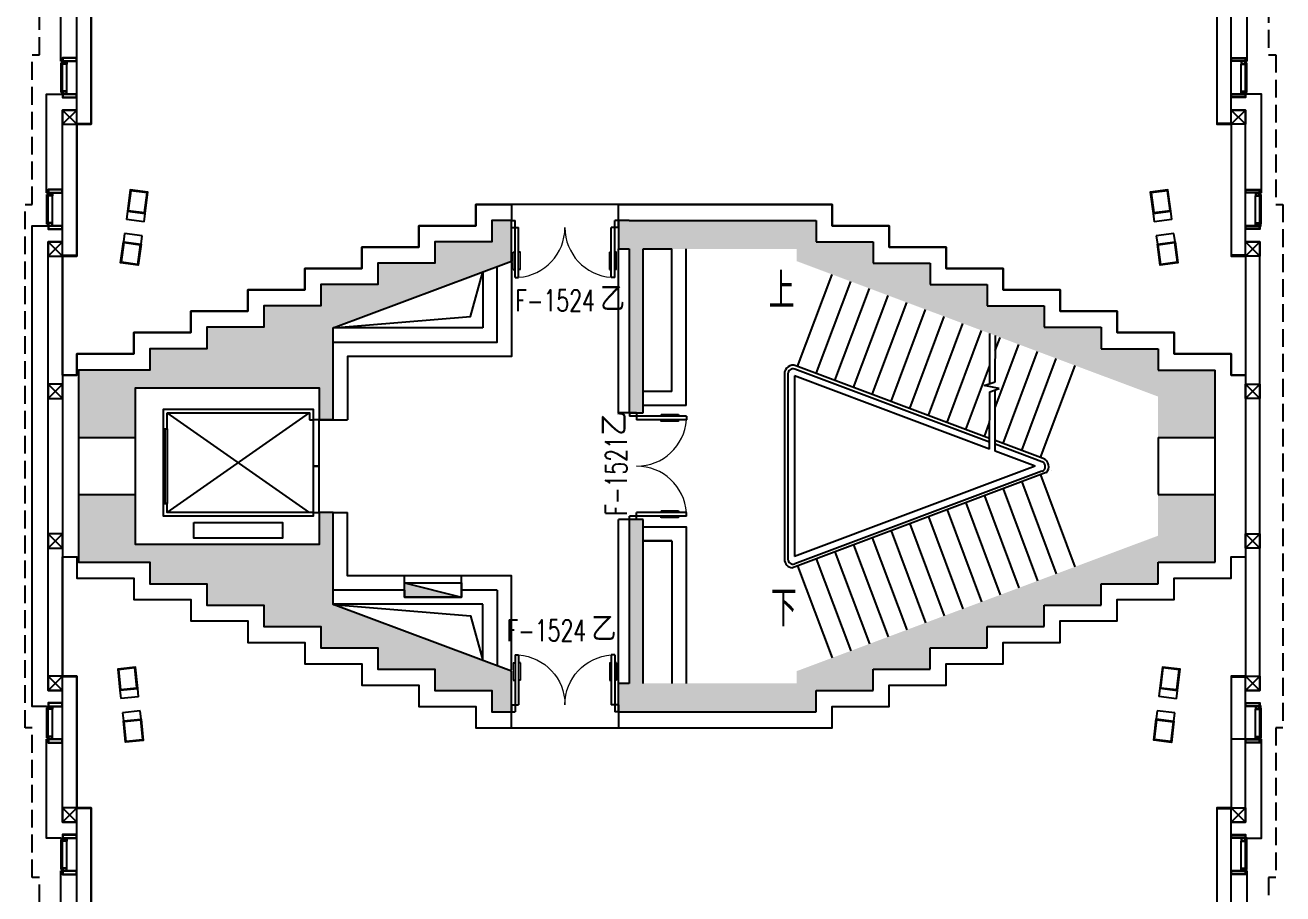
# Model space of a CAD drawing. Extents: x 2066852 to 2142668, y 313528 to 416301.
# Drawn here: x 2124288 to 2141938, y 352759 to 364957 of the extents above; entities that cross this region are included whole.
import ezdxf

# ---------------------------------------------------------------- set-up
doc = ezdxf.new("R2010")
doc.units = 0
doc.header["$LTSCALE"] = 1000
doc.header["$MEASUREMENT"] = 0
doc.linetypes.add('DASH', pattern=[0.35, 0.25, -0.1])
doc.layers.add('body', color=30, linetype='Continuous')
doc.layers.add('RM$', color=5, linetype='Continuous')
doc.styles.add('_TCH_DIM', font='SIMPLEX', dxfattribs={"bigfont": 'GBCBIG'})
doc.styles.add('_TCH_WINDOW', font='txt.shx', dxfattribs={"height": 3.5, "bigfont": 'hztxt.shx'})

# ---------------------------------------------------------------- blocks, each defined once
blk = doc.blocks.new('$DorLib2D$00000011')
for p, q in [((-0.467, 0.471), (-0.467, -0.062)), ((-0.467, 0.471), (-0.433, 0.471)), ((-0.433, 0.471), (-0.433, 0.004)), ((0.433, 0.471), (0.433, 0.004)), ((0.467, 0.471), (0.433, 0.471)), ((0.467, 0.471), (0.467, -0.062)), ((-0.483, 0.396), (-0.467, 0.396)), ((-0.417, 0.396), (-0.433, 0.396)), ((0.417, 0.396), (0.433, 0.396)), ((0.483, 0.396), (0.467, 0.396)), ((-0.483, 0.235), (-0.467, 0.235)), ((-0.417, 0.235), (-0.433, 0.235)), ((0.417, 0.235), (0.433, 0.235)), ((0.483, 0.235), (0.467, 0.235)), ((-0.5, 0.004), (-0.433, 0.004)), ((-0.5, 0.004), (-0.5, -0.062)), ((0.5, 0.004), (0.433, 0.004)), ((0.5, 0.004), (0.5, -0.062)), ((-0.5, -0.062), (-0.467, -0.062)), ((0.5, -0.062), (0.467, -0.062))]:
    blk.add_line(p, q)
at = {"lineweight": 13}
for p, q in [((-0.483, 0.396), (-0.483, 0.235)), ((-0.417, 0.396), (-0.417, 0.235)), ((0.417, 0.396), (0.417, 0.235)), ((0.483, 0.396), (0.483, 0.235))]:
    blk.add_line(p, q, dxfattribs=at)
for centre, start, end in [((-0.467, 0.004), 0, 85.904), ((0.467, 0.004), 94.096, 180)]:
    blk.add_arc(centre, 0.467, start, end, dxfattribs=at)

msp = doc.modelspace()

# ---------------------------------------------------------------- hatches: boundary and pattern name
at = {"layer": 'body'}
for points in [[(2125038, 360114), (2126038, 360114), (2126038, 360414), (2126838, 360414), (2126838, 360714), (2127638, 360714), (2127638, 361014), (2128438, 361014), (2128438, 361314), (2129238, 361314), (2129238, 361615), (2130038, 361615), (2130038, 361914), (2130838, 361914), (2130838, 362214), (2131113, 362214), (2131113, 361644), (2128613, 360706), (2128613, 359415), (2128413, 359415), (2128413, 359865), (2125838, 359865), (2125838, 359165), (2125038, 359165)], [(2132613, 362214), (2135388, 362214), (2135388, 361914), (2136188, 361915), (2136188, 361614), (2136988, 361614), (2136988, 361314), (2137788, 361314), (2137788, 361014), (2138588, 361014), (2138588, 360714), (2139388, 360714), (2139388, 360414), (2140188, 360414), (2140188, 360114), (2140988, 360114), (2140988, 359165), (2140188, 359165), (2140188, 359741), (2135113, 361644), (2135113, 361814), (2132963, 361814), (2132963, 359515), (2132769, 359515), (2132769, 361814), (2132613, 361814)], [(2125038, 357414), (2126038, 357414), (2126038, 357114), (2126838, 357114), (2126838, 356814), (2127638, 356814), (2127638, 356515), (2128438, 356515), (2128438, 356215), (2129238, 356215), (2129238, 355915), (2130038, 355915), (2130038, 355614), (2130838, 355614), (2130838, 355314), (2131113, 355315), (2131113, 355885), (2128613, 356824), (2128613, 358114), (2128413, 358114), (2128413, 357665), (2125838, 357665), (2125838, 358365), (2125038, 358365)], [(2132613, 355314), (2135388, 355314), (2135388, 355614), (2136188, 355614), (2136188, 355915), (2136988, 355915), (2136988, 356215), (2137788, 356215), (2137788, 356515), (2138588, 356515), (2138588, 356814), (2139388, 356814), (2139388, 357114), (2140188, 357114), (2140188, 357414), (2140988, 357414), (2140988, 358365), (2140188, 358365), (2140188, 357788), (2135113, 355885), (2135113, 355715), (2132963, 355715), (2132963, 358015), (2132769, 358015), (2132769, 355715), (2132613, 355715)], [(2130413, 356925), (2129613, 357125), (2129613, 356925)]]:
    msp.add_hatch(color=256, dxfattribs=at).paths.add_polyline_path(points)

# ---------------------------------------------------------------- linework, layer by layer
for p, q in [((2124788, 364450), (2125013, 364450)), ((2124793, 364010), (2124793, 364430)), ((2124798, 364430), (2124793, 364430)), ((2124813, 364430), (2124808, 364430)), ((2124813, 364010), (2124813, 364430)), ((2124873, 364030), (2124873, 364410)), ((2141438, 364450), (2141213, 364450)), ((2141353, 364030), (2141353, 364410)), ((2141413, 364010), (2141413, 364430)), ((2141413, 364430), (2141418, 364430)), ((2141428, 364430), (2141433, 364430)), ((2141433, 364010), (2141433, 364430)), ((2124788, 363990), (2125013, 363990)), ((2124798, 364010), (2124793, 364010)), ((2124813, 364010), (2124808, 364010)), ((2141438, 363990), (2141213, 363990)), ((2141413, 364010), (2141418, 364010)), ((2141428, 364010), (2141433, 364010)), ((2124813, 363765), (2125013, 363565)), ((2125013, 363765), (2124813, 363565)), ((2141413, 363765), (2141213, 363565)), ((2141213, 363765), (2141413, 363565)), ((2124588, 362600), (2124813, 362600)), ((2124593, 362160), (2124593, 362580)), ((2124598, 362580), (2124593, 362580)), ((2124613, 362580), (2124608, 362580)), ((2124613, 362160), (2124613, 362580)), ((2124673, 362180), (2124673, 362560)), ((2141638, 362600), (2141413, 362600)), ((2141553, 362180), (2141553, 362560)), ((2141613, 362160), (2141613, 362580)), ((2141613, 362580), (2141618, 362580)), ((2141628, 362580), (2141633, 362580)), ((2141633, 362160), (2141633, 362580)), ((2132763, 362214), (2132613, 362214)), ((2132613, 362214), (2132613, 361814)), ((2132763, 362214), (2133563, 362214)), ((2133563, 362214), (2135113, 362214)), ((2135113, 362214), (2135388, 362214)), ((2135388, 362214), (2135388, 361914)), ((2124588, 362140), (2124813, 362140)), ((2124598, 362160), (2124593, 362160)), ((2124613, 362160), (2124608, 362160)), ((2141638, 362140), (2141413, 362140)), ((2141613, 362160), (2141618, 362160)), ((2141628, 362160), (2141633, 362160)), ((2124613, 361914), (2124813, 361715)), ((2124813, 361914), (2124613, 361715)), ((2135388, 361914), (2136188, 361914)), ((2136188, 361914), (2136188, 361614)), ((2141613, 361914), (2141413, 361715)), ((2141413, 361914), (2141613, 361715)), ((2132613, 361814), (2132763, 361814)), ((2132613, 359515), (2132613, 361814)), ((2132763, 361814), (2132763, 361814)), ((2132763, 361814), (2132763, 359515)), ((2132963, 361814), (2133363, 361814)), ((2132963, 359515), (2132963, 361814)), ((2133363, 359814), (2133363, 361814)), ((2133563, 359614), (2133563, 361814)), ((2130713, 361494), (2130713, 360705)), ((2136188, 361614), (2136988, 361614)), ((2136988, 361614), (2136988, 361314)), ((2135129, 360164), (2135613, 361456)), ((2135391, 360066), (2135875, 361358)), ((2136988, 361314), (2137788, 361314)), ((2137788, 361314), (2137788, 361014)), ((2135653, 359968), (2136138, 361260)), ((2135915, 359869), (2136400, 361161)), ((2136177, 359771), (2136662, 361063)), ((2136440, 359673), (2136924, 360965)), ((2137788, 361014), (2138588, 361014)), ((2138588, 361014), (2138588, 360714)), ((2136702, 359574), (2137186, 360866)), ((2136964, 359476), (2137448, 360768)), ((2130713, 360705), (2128613, 360705)), ((2137226, 359378), (2137711, 360670)), ((2137824, 359922), (2137825, 360627)), ((2137903, 359950), (2137904, 360597)), ((2138588, 360714), (2139388, 360714)), ((2139388, 360714), (2139388, 360414)), ((2137902, 359586), (2138235, 360473)), ((2137903, 360386), (2137973, 360571)), ((2139388, 360414), (2140188, 360414)), ((2140188, 360414), (2140188, 360114)), ((2138013, 359083), (2138497, 360375)), ((2138275, 358984), (2138759, 360277)), ((2134943, 360061), (2134943, 357458)), ((2134993, 360061), (2134993, 357458)), ((2137823, 359100), (2135088, 360126)), ((2137823, 359154), (2135105, 360173)), ((2137488, 359279), (2137824, 360176)), ((2138537, 358886), (2139022, 360178)), ((2140188, 360114), (2140988, 360114)), ((2140713, 360114), (2140988, 360114)), ((2140988, 357414), (2140988, 360114)), ((2124613, 359915), (2124813, 359715)), ((2124813, 359915), (2124613, 359715)), ((2135083, 360032), (2135083, 357497)), ((2137823, 359004), (2135083, 360032)), ((2137745, 359895), (2137903, 359950)), ((2137955, 359857), (2137745, 359895)), ((2141613, 359915), (2141413, 359715)), ((2141413, 359915), (2141613, 359715)), ((2133363, 359814), (2132963, 359814)), ((2137823, 359004), (2137824, 359810)), ((2137824, 359810), (2137955, 359857)), ((2137901, 358975), (2137903, 359838)), ((2133563, 359614), (2132963, 359614)), ((2128279, 358114), (2126279, 359514)), ((2126279, 358114), (2128279, 359514)), ((2128279, 359415), (2128329, 359415)), ((2128613, 359415), (2128413, 359415)), ((2128613, 359415), (2128813, 359415)), ((2132763, 359515), (2132613, 359515)), ((2132763, 359515), (2132963, 359515)), ((2137750, 359181), (2137823, 359375)), ((2126229, 359290), (2126279, 359290)), ((2126254, 358240), (2126254, 359290)), ((2125038, 359165), (2125838, 359165)), ((2138558, 358825), (2137901, 359071)), ((2138576, 358872), (2137902, 359124)), ((2140188, 359165), (2140988, 359165)), ((2140188, 359165), (2140188, 358365)), ((2138462, 358764), (2137901, 358975)), ((2138617, 358673), (2135057, 357338)), ((2138462, 358764), (2135083, 357497)), ((2138558, 358694), (2135088, 357392)), ((2138686, 358699), (2138685, 358698)), ((2138275, 358545), (2138759, 357252)), ((2138537, 358643), (2139021, 357351)), ((2125038, 358365), (2125838, 358365)), ((2137750, 358348), (2138235, 357056)), ((2138013, 358446), (2138497, 357154)), ((2140188, 358365), (2140988, 358365)), ((2126229, 358240), (2126279, 358240)), ((2137226, 358151), (2137711, 356859)), ((2137488, 358250), (2137973, 356957)), ((2128613, 358114), (2128413, 358114)), ((2128613, 358114), (2128813, 358114)), ((2132613, 355714), (2132613, 358015)), ((2132763, 358015), (2132613, 358015)), ((2132963, 358015), (2132763, 358015)), ((2132763, 358015), (2132763, 355714)), ((2132963, 355714), (2132963, 358015)), ((2136702, 357955), (2137186, 356663)), ((2136964, 358053), (2137448, 356761)), ((2124613, 357815), (2124813, 357615)), ((2124813, 357815), (2124613, 357615)), ((2133563, 357914), (2133563, 355714)), ((2136440, 357856), (2136924, 356564)), ((2141613, 357815), (2141413, 357615)), ((2141413, 357815), (2141613, 357615)), ((2133363, 357714), (2132963, 357714)), ((2132963, 357714), (2133363, 357714)), ((2133363, 357714), (2133363, 355714)), ((2133363, 357714), (2133363, 355714)), ((2135915, 357660), (2136400, 356368)), ((2136177, 357758), (2136662, 356466)), ((2135391, 357463), (2135875, 356171)), ((2135653, 357561), (2136138, 356269)), ((2140188, 357114), (2140188, 357414)), ((2140188, 357414), (2140988, 357414)), ((2140713, 357414), (2140988, 357414)), ((2135129, 357365), (2135613, 356073)), ((2129613, 357025), (2129613, 357225)), ((2129613, 357125), (2130413, 356925)), ((2130413, 357025), (2130413, 357225)), ((2139388, 356814), (2139388, 357114)), ((2139388, 357114), (2140188, 357114)), ((2130913, 357025), (2130913, 355960)), ((2130713, 356825), (2128613, 356825)), ((2130713, 356035), (2130713, 356825)), ((2138588, 356514), (2138588, 356814)), ((2138588, 356814), (2139388, 356814)), ((2137788, 356214), (2137788, 356514)), ((2137788, 356514), (2138588, 356514)), ((2136988, 355915), (2136988, 356214)), ((2136988, 356214), (2137788, 356214)), ((2136188, 355614), (2136188, 355915)), ((2136188, 355915), (2136988, 355915)), ((2124613, 355815), (2124813, 355614)), ((2124813, 355815), (2124613, 355614)), ((2132763, 355714), (2132613, 355714)), ((2132613, 355314), (2132613, 355714)), ((2141613, 355815), (2141413, 355614)), ((2141413, 355815), (2141613, 355614)), ((2135388, 355314), (2135388, 355614)), ((2135388, 355614), (2136188, 355614)), ((2124588, 355390), (2124813, 355390)), ((2124593, 354950), (2124593, 355370)), ((2124598, 355370), (2124593, 355370)), ((2124613, 355370), (2124608, 355370)), ((2124613, 354950), (2124613, 355370)), ((2124673, 354970), (2124673, 355350)), ((2132613, 355314), (2135388, 355314)), ((2141638, 355390), (2141413, 355390)), ((2141553, 354970), (2141553, 355350)), ((2141613, 354950), (2141613, 355370)), ((2141613, 355370), (2141618, 355370)), ((2141628, 355370), (2141633, 355370)), ((2141633, 354950), (2141633, 355370)), ((2124598, 354950), (2124593, 354950)), ((2124613, 354950), (2124608, 354950)), ((2141613, 354950), (2141618, 354950)), ((2141628, 354950), (2141633, 354950)), ((2124588, 354930), (2124813, 354930)), ((2141638, 354930), (2141213, 354930)), ((2141638, 354930), (2141413, 354930)), ((2124813, 353965), (2125013, 353765)), ((2125013, 353965), (2124813, 353765)), ((2141413, 353965), (2141213, 353765)), ((2141213, 353965), (2141413, 353765)), ((2124788, 353540), (2125013, 353540)), ((2141438, 353540), (2141213, 353540)), ((2124793, 353100), (2124793, 353520)), ((2124798, 353520), (2124793, 353520)), ((2124813, 353520), (2124808, 353520)), ((2124813, 353100), (2124813, 353520)), ((2124873, 353120), (2124873, 353500)), ((2141353, 353120), (2141353, 353500)), ((2141413, 353100), (2141413, 353520)), ((2141413, 353520), (2141418, 353520)), ((2141428, 353520), (2141433, 353520)), ((2141433, 353100), (2141433, 353520)), ((2124788, 353080), (2125013, 353080)), ((2124798, 353100), (2124793, 353100)), ((2124813, 353100), (2124808, 353100)), ((2141438, 353080), (2141213, 353080)), ((2141413, 353100), (2141418, 353100)), ((2141428, 353100), (2141433, 353100))]:
    msp.add_line(p, q, dxfattribs=at)
at = {"layer": 'body', "ltscale": 15}
for p, q in [((2125724, 362346), (2125709, 362230)), ((2125957, 362197), (2125709, 362230)), ((2125957, 362197), (2125972, 362313)), ((2140119, 362313), (2140134, 362197)), ((2140382, 362230), (2140134, 362197)), ((2140382, 362230), (2140366, 362346)), ((2125683, 362032), (2125667, 361916)), ((2125930, 361999), (2125683, 362032)), ((2140409, 362032), (2140161, 361999)), ((2140425, 361916), (2140409, 362032)), ((2125915, 361883), (2125930, 361999)), ((2140161, 361999), (2140177, 361883)), ((2125619, 355617), (2125632, 355501)), ((2125880, 355527), (2125632, 355501)), ((2125880, 355527), (2125868, 355644)), ((2140212, 355645), (2140198, 355529)), ((2140447, 355499), (2140198, 355529)), ((2140447, 355499), (2140460, 355615)), ((2125902, 355328), (2125653, 355302)), ((2125653, 355302), (2125666, 355186)), ((2125914, 355212), (2125902, 355328)), ((2140175, 355330), (2140161, 355214)), ((2140423, 355300), (2140175, 355330)), ((2140409, 355184), (2140423, 355300))]:
    msp.add_line(p, q, dxfattribs=at)
at = {"layer": 'body', "linetype": 'DASH'}
for points in [[(2124888, 342490), (2124888, 342490), (2124888, 344590), (2124788, 344590), (2124788, 346690), (2124688, 346690), (2124688, 348790), (2124588, 348790), (2124588, 350890), (2124488, 350890), (2124488, 352990), (2124388, 352990), (2124388, 355090), (2124288, 355090), (2124288, 362440), (2124388, 362440), (2124388, 364540), (2124488, 364540), (2124488, 366640)], [(2141738, 366640), (2141738, 364540), (2141838, 364540), (2141838, 362440), (2141938, 362440), (2141938, 355090), (2141838, 355090), (2141838, 352990), (2141738, 352990), (2141738, 350890), (2141638, 350890), (2141638, 348790), (2141538, 348790), (2141538, 346690), (2141438, 346690), (2141438, 344590), (2141338, 344590), (2141338, 342490)]]:
    msp.add_lwpolyline(points, dxfattribs=at)
at = {"layer": 'body'}
for points in [[(2124788, 364450), (2124788, 365840), (2124988, 365840)], [(2141438, 364450), (2141438, 365840), (2141238, 365840)], [(2126013, 342265), (2126013, 344515), (2125813, 344515), (2125813, 346365), (2125613, 346365), (2125613, 348215), (2125413, 348215), (2125413, 350065), (2125213, 350065), (2125213, 351915), (2125013, 351915), (2125013, 353765), (2124813, 353765), (2124813, 355614), (2124613, 355614), (2124613, 361914), (2124813, 361914), (2124813, 363765), (2125013, 363765), (2125013, 365615)], [(2140213, 342265), (2140213, 344515), (2140413, 344515), (2140413, 346365), (2140613, 346365), (2140613, 348215), (2140813, 348215), (2140813, 350065), (2141013, 350065), (2141013, 351915), (2141213, 351915), (2141213, 353765), (2141413, 353765), (2141413, 355614), (2141613, 355614), (2141613, 361914), (2141413, 361914), (2141413, 363765), (2141213, 363765), (2141213, 365615)], [(2125213, 365415), (2125213, 363565), (2125013, 363565), (2125013, 361715), (2124813, 361715), (2124813, 355815), (2125013, 355815), (2125013, 353965), (2125213, 353965), (2125213, 352115), (2125413, 352115), (2125413, 350265), (2125613, 350265), (2125613, 348415), (2125813, 348415), (2125813, 346565), (2126013, 346565), (2126013, 344715), (2126213, 344715), (2126213, 342265)], [(2141013, 365415), (2141013, 363565), (2141213, 363565), (2141213, 361715), (2141413, 361715), (2141413, 355815), (2141213, 355815), (2141213, 353965), (2141013, 353965), (2141013, 352115), (2140813, 352115), (2140813, 350265), (2140613, 350265), (2140613, 348415), (2140413, 348415), (2140413, 346565), (2140213, 346565), (2140213, 344715), (2140013, 344715), (2140013, 342265)], [(2124813, 364450), (2124873, 364450), (2124873, 364410), (2124813, 364410), (2124813, 364450)], [(2141413, 364450), (2141353, 364450), (2141353, 364410), (2141413, 364410), (2141413, 364450)], [(2124588, 362600), (2124588, 363990), (2124788, 363990)], [(2124813, 363990), (2124873, 363990), (2124873, 364030), (2124813, 364030), (2124813, 363990)], [(2141413, 363990), (2141353, 363990), (2141353, 364030), (2141413, 364030), (2141413, 363990)], [(2141638, 362600), (2141638, 363990), (2141438, 363990)], [(2124613, 362600), (2124673, 362600), (2124673, 362560), (2124613, 362560), (2124613, 362600)], [(2141613, 362600), (2141553, 362600), (2141553, 362560), (2141613, 362560), (2141613, 362600)], [(2124813, 360040), (2125013, 360040), (2125013, 360340), (2125813, 360340), (2125813, 360640), (2126613, 360640), (2126613, 360940), (2127413, 360940), (2127413, 361240), (2128213, 361239), (2128213, 361540), (2129013, 361539), (2129013, 361840), (2129813, 361840), (2129813, 362140), (2130613, 362140), (2130613, 362440), (2131113, 362440), (2131113, 362214)], [(2132613, 362214), (2132613, 362440), (2135613, 362440), (2135613, 362140), (2136413, 362140), (2136413, 361839), (2137213, 361839), (2137213, 361540), (2138013, 361540), (2138013, 361240), (2138813, 361240), (2138813, 360940), (2139613, 360940), (2139613, 360640), (2140413, 360640), (2140413, 360340), (2141213, 360340), (2141213, 360040), (2141413, 360040)], [(2124613, 362140), (2124673, 362140), (2124673, 362180), (2124613, 362180), (2124613, 362140)], [(2131113, 355885), (2128613, 356824), (2128613, 358114), (2128413, 358114), (2128413, 357664), (2126338, 357665), (2126338, 357665), (2126338, 357665), (2126338, 357665), (2126338, 357665), (2125838, 357665), (2125838, 359865), (2128413, 359865), (2128413, 359415), (2128613, 359415), (2128613, 360706), (2131113, 361644), (2131113, 362214), (2131113, 362214), (2131113, 362214), (2130838, 362214), (2130838, 361914), (2130038, 361914), (2130038, 361615), (2129238, 361615), (2129238, 361314), (2128438, 361314), (2128438, 361014), (2127638, 361014), (2127638, 360714), (2126838, 360714), (2126838, 360414), (2126038, 360414), (2126038, 360114), (2125038, 360114), (2125038, 360114), (2125038, 360114), (2125038, 359865), (2125038, 359865), (2125038, 357665), (2125038, 357665), (2125038, 357665), (2125038, 357414), (2126038, 357414), (2126038, 357114), (2126838, 357114), (2126838, 356814), (2127638, 356814), (2127638, 356515), (2128438, 356515), (2128438, 356215), (2129238, 356215), (2129238, 355915), (2130038, 355915), (2130038, 355614), (2130838, 355614), (2130838, 355314), (2131113, 355314), (2131113, 355314), (2131113, 355314), (2131113, 355885)], [(2141613, 362140), (2141553, 362140), (2141553, 362180), (2141613, 362180), (2141613, 362140)], [(2124588, 355390), (2124388, 355390), (2124388, 362140), (2124588, 362140)], [(2128613, 360505), (2130913, 360505), (2130913, 361569)], [(2128613, 360706), (2130540, 360868), (2130713, 361494)], [(2131113, 361625), (2131113, 360305), (2128813, 360305), (2128813, 359415)], [(2126229, 359290), (2126229, 359564), (2128329, 359564), (2128329, 358064), (2126229, 358064), (2126229, 358240)], [(2126279, 359514), (2128279, 359514), (2128279, 359415)], [(2126279, 359290), (2126279, 359514)], [(2128329, 358114), (2128329, 358114), (2126279, 358114), (2126279, 358240)], [(2131113, 355904), (2131113, 357225), (2128813, 357225), (2128813, 358114)], [(2132963, 357914), (2133563, 357914), (2133563, 355714)], [(2124813, 357490), (2125013, 357490), (2125013, 357190), (2125813, 357190), (2125813, 356890), (2126613, 356890), (2126613, 356590), (2127413, 356590), (2127413, 356289), (2128213, 356290), (2128213, 355989), (2129013, 355990), (2129013, 355690), (2129813, 355690), (2129813, 355390), (2130613, 355390), (2130613, 355090), (2131113, 355090), (2131113, 355314)], [(2132613, 355314), (2132613, 355090), (2135613, 355090), (2135613, 355390), (2136413, 355390), (2136413, 355690), (2137213, 355690), (2137213, 355990), (2138013, 355990), (2138013, 356290), (2138813, 356290), (2138813, 356590), (2139613, 356590), (2139613, 356890), (2140413, 356890), (2140413, 357190), (2141213, 357190), (2141213, 357490), (2141413, 357490)], [(2129613, 357025), (2128613, 357025)], [(2129613, 357025), (2129613, 356925), (2130413, 356925), (2130413, 357025)], [(2130913, 357025), (2130413, 357025)], [(2128613, 356824), (2130540, 356661), (2130713, 356035)], [(2124613, 355390), (2124673, 355390), (2124673, 355350), (2124613, 355350), (2124613, 355390)], [(2141613, 355390), (2141553, 355390), (2141553, 355350), (2141613, 355350), (2141613, 355390)], [(2124613, 354930), (2124673, 354930), (2124673, 354970), (2124613, 354970), (2124613, 354930)], [(2141613, 354930), (2141553, 354930), (2141553, 354970), (2141613, 354970), (2141613, 354930)], [(2124788, 353540), (2124588, 353540), (2124588, 354930)], [(2141438, 353540), (2141638, 353540), (2141638, 354930)], [(2124813, 353540), (2124873, 353540), (2124873, 353500), (2124813, 353500), (2124813, 353540)], [(2141413, 353540), (2141353, 353540), (2141353, 353500), (2141413, 353500), (2141413, 353540)], [(2124988, 351690), (2124788, 351690), (2124788, 353080)], [(2124813, 353080), (2124873, 353080), (2124873, 353120), (2124813, 353120), (2124813, 353080)], [(2141238, 351690), (2141438, 351690), (2141438, 353080)], [(2141413, 353080), (2141353, 353080), (2141353, 353120), (2141413, 353120), (2141413, 353080)]]:
    msp.add_lwpolyline(points, dxfattribs=at)
for points in [[(2125013, 364500), (2124813, 364500), (2124813, 364450), (2125013, 364450)], [(2125008, 364495), (2124818, 364495), (2124818, 364455), (2125008, 364455)], [(2141213, 364500), (2141413, 364500), (2141413, 364450), (2141213, 364450)], [(2141218, 364495), (2141408, 364495), (2141408, 364455), (2141218, 364455)], [(2124818, 364445), (2124868, 364445), (2124868, 364415), (2124818, 364415)], [(2141408, 364445), (2141358, 364445), (2141358, 364415), (2141408, 364415)], [(2125013, 363990), (2124813, 363990), (2124813, 363940), (2125013, 363940)], [(2124818, 363995), (2124868, 363995), (2124868, 364025), (2124818, 364025)], [(2125008, 363985), (2124818, 363985), (2124818, 363945), (2125008, 363945)], [(2141213, 363990), (2141413, 363990), (2141413, 363940), (2141213, 363940)], [(2141218, 363985), (2141408, 363985), (2141408, 363945), (2141218, 363945)], [(2141408, 363995), (2141358, 363995), (2141358, 364025), (2141408, 364025)], [(2124813, 363565), (2125013, 363565), (2125013, 363765), (2124813, 363765)], [(2141413, 363565), (2141213, 363565), (2141213, 363765), (2141413, 363765)], [(2125013, 363575), (2125213, 363575), (2125213, 363565), (2125013, 363565)], [(2141213, 363575), (2141013, 363575), (2141013, 363565), (2141213, 363565)], [(2124813, 362650), (2124613, 362650), (2124613, 362600), (2124813, 362600)], [(2124808, 362645), (2124618, 362645), (2124618, 362605), (2124808, 362605)], [(2124618, 362595), (2124668, 362595), (2124668, 362565), (2124618, 362565)], [(2125972, 362313), (2126011, 362610), (2125764, 362643), (2125724, 362346)], [(2125963, 362324), (2126000, 362602), (2125772, 362632), (2125735, 362355)], [(2140366, 362346), (2140326, 362643), (2140078, 362610), (2140119, 362313)], [(2140355, 362355), (2140318, 362632), (2140090, 362601), (2140127, 362324)], [(2141413, 362650), (2141613, 362650), (2141613, 362600), (2141413, 362600)], [(2141418, 362645), (2141608, 362645), (2141608, 362605), (2141418, 362605)], [(2141608, 362595), (2141558, 362595), (2141558, 362565), (2141608, 362565)], [(2124813, 362140), (2124613, 362140), (2124613, 362090), (2124813, 362090)], [(2124618, 362145), (2124668, 362145), (2124668, 362175), (2124618, 362175)], [(2124808, 362135), (2124618, 362135), (2124618, 362095), (2124808, 362095)], [(2141413, 362140), (2141613, 362140), (2141613, 362090), (2141413, 362090)], [(2141418, 362135), (2141608, 362135), (2141608, 362095), (2141418, 362095)], [(2141608, 362145), (2141558, 362145), (2141558, 362175), (2141608, 362175)], [(2124613, 361715), (2124813, 361715), (2124813, 361914), (2124613, 361914)], [(2125915, 361883), (2125876, 361586), (2125628, 361619), (2125667, 361916)], [(2125904, 361874), (2125867, 361597), (2125639, 361627), (2125676, 361905)], [(2140425, 361916), (2140465, 361619), (2140217, 361586), (2140177, 361883)], [(2140416, 361905), (2140454, 361628), (2140226, 361597), (2140188, 361874)], [(2141613, 361715), (2141413, 361715), (2141413, 361914), (2141613, 361914)], [(2124813, 361725), (2125013, 361725), (2125013, 361715), (2124813, 361715)], [(2141413, 361725), (2141213, 361725), (2141213, 361715), (2141413, 361715)], [(2124613, 359715), (2124813, 359715), (2124813, 359915), (2124613, 359915)], [(2141613, 359715), (2141413, 359715), (2141413, 359915), (2141613, 359915)], [(2128413, 359415), (2128329, 359415), (2128329, 358764), (2128413, 358764)], [(2126229, 359290), (2126279, 359290), (2126279, 358240), (2126229, 358240)], [(2128413, 358764), (2128329, 358764), (2128329, 358114), (2128413, 358114)], [(2126657, 357972), (2127901, 357972), (2127901, 357754), (2126657, 357754)], [(2124613, 357615), (2124813, 357615), (2124813, 357815), (2124613, 357815)], [(2141613, 357615), (2141413, 357615), (2141413, 357815), (2141613, 357815)], [(2129613, 357125), (2130413, 357125), (2130413, 356925), (2129613, 356925)], [(2125868, 355644), (2125836, 355942), (2125587, 355915), (2125619, 355617)], [(2125857, 355652), (2125827, 355931), (2125598, 355906), (2125628, 355628)], [(2140460, 355615), (2140496, 355913), (2140247, 355943), (2140212, 355645)], [(2140452, 355626), (2140485, 355904), (2140256, 355931), (2140223, 355653)], [(2124613, 355614), (2124813, 355614), (2124813, 355815), (2124613, 355815)], [(2124813, 355815), (2125013, 355815), (2125013, 355805), (2124813, 355805)], [(2141413, 355815), (2141213, 355815), (2141213, 355805), (2141413, 355805)], [(2141613, 355614), (2141413, 355614), (2141413, 355815), (2141613, 355815)], [(2124813, 355440), (2124613, 355440), (2124613, 355390), (2124813, 355390)], [(2124808, 355435), (2124618, 355435), (2124618, 355395), (2124808, 355395)], [(2124618, 355385), (2124668, 355385), (2124668, 355355), (2124618, 355355)], [(2141413, 355440), (2141613, 355440), (2141613, 355390), (2141413, 355390)], [(2141418, 355435), (2141608, 355435), (2141608, 355395), (2141418, 355395)], [(2141608, 355385), (2141558, 355385), (2141558, 355355), (2141608, 355355)], [(2125914, 355212), (2125946, 354914), (2125698, 354887), (2125666, 355186)], [(2125905, 355201), (2125935, 354923), (2125707, 354898), (2125677, 355177)], [(2140409, 355184), (2140374, 354886), (2140126, 354916), (2140161, 355214)], [(2140398, 355176), (2140365, 354898), (2140137, 354925), (2140170, 355203)], [(2124618, 354935), (2124668, 354935), (2124668, 354965), (2124618, 354965)], [(2141608, 354935), (2141558, 354935), (2141558, 354965), (2141608, 354965)], [(2124813, 354930), (2124613, 354930), (2124613, 354880), (2124813, 354880)], [(2124808, 354925), (2124618, 354925), (2124618, 354885), (2124808, 354885)], [(2141413, 354930), (2141613, 354930), (2141613, 354880), (2141413, 354880)], [(2141418, 354925), (2141608, 354925), (2141608, 354885), (2141418, 354885)], [(2124813, 353765), (2125013, 353765), (2125013, 353965), (2124813, 353965)], [(2125013, 353965), (2125213, 353965), (2125213, 353955), (2125013, 353955)], [(2141213, 353965), (2141013, 353965), (2141013, 353955), (2141213, 353955)], [(2141413, 353765), (2141213, 353765), (2141213, 353965), (2141413, 353965)], [(2125013, 353590), (2124813, 353590), (2124813, 353540), (2125013, 353540)], [(2125008, 353585), (2124818, 353585), (2124818, 353545), (2125008, 353545)], [(2124818, 353535), (2124868, 353535), (2124868, 353505), (2124818, 353505)], [(2141213, 353590), (2141413, 353590), (2141413, 353540), (2141213, 353540)], [(2141218, 353585), (2141408, 353585), (2141408, 353545), (2141218, 353545)], [(2141408, 353535), (2141358, 353535), (2141358, 353505), (2141408, 353505)], [(2125013, 353080), (2124813, 353080), (2124813, 353030), (2125013, 353030)], [(2124818, 353085), (2124868, 353085), (2124868, 353115), (2124818, 353115)], [(2125008, 353075), (2124818, 353075), (2124818, 353035), (2125008, 353035)], [(2141213, 353080), (2141413, 353080), (2141413, 353030), (2141213, 353030)], [(2141218, 353075), (2141408, 353075), (2141408, 353035), (2141218, 353035)], [(2141408, 353085), (2141358, 353085), (2141358, 353115), (2141408, 353115)]]:
    msp.add_lwpolyline(points, close=True, dxfattribs=at)
for points in [[(2135268, 361151, 0, 0, 0), (2136282, 360770, 120, 0, 0), (2136704, 360612, 0, 0, 0)], [(2135268, 356864, 0, 0, 0), (2136282, 357244, 120, 0, 0), (2136704, 357402, 0, 0, 0)]]:
    msp.add_lwpolyline(points, format="xyseb", dxfattribs=at)
for centre, radius, start, end in [((2124803, 364432), 5.54, 205.5271, 334.4729), ((2141423, 364432), 5.54, 205.5271, 334.4729), ((2124803, 364007), 5.54, 25.5271, 154.4729), ((2141423, 364007), 5.54, 25.5271, 154.4729), ((2124603, 362582), 5.54, 205.5271, 334.4729), ((2141623, 362582), 5.54, 205.5271, 334.4729), ((2124603, 362157), 5.54, 25.5271, 154.4729), ((2141623, 362157), 5.54, 25.5271, 154.4729), ((2135063, 360061), 120, 69.444, 180), ((2135063, 360061), 70, 69.444, 180), ((2138534, 358759), 70, 290.556, 69.444), ((2138534, 358759), 120, 314.1125, 69.444), ((2135063, 357458), 120, 180, 266.9996), ((2135063, 357458), 70, 180, 290.556), ((2124603, 355372), 5.54, 205.5271, 334.4729), ((2141623, 355372), 5.54, 205.5271, 334.4729), ((2124603, 354947), 5.54, 25.5271, 154.4729), ((2141623, 354947), 5.54, 25.5271, 154.4729), ((2124803, 353522), 5.54, 205.5271, 334.4729), ((2141423, 353522), 5.54, 205.5271, 334.4729), ((2124803, 353097), 5.54, 25.5271, 154.4729), ((2141423, 353097), 5.54, 25.5271, 154.4729)]:
    msp.add_arc(centre, radius, start, end, dxfattribs=at)
at = {"layer": 'RM$'}
for points in [[(2141013, 365415), (2141013, 363565), (2141213, 363565), (2141213, 361715), (2141413, 361715), (2141413, 360040), (2141213, 360040), (2141213, 360340), (2140413, 360340), (2140413, 360640), (2139708, 360640), (2139613, 360640), (2139613, 360940), (2138813, 360940), (2138813, 361240), (2138013, 361240), (2138013, 361540), (2137213, 361540), (2137213, 361839), (2136413, 361839), (2136413, 362140), (2135613, 362140), (2135613, 362440), (2130613, 362440), (2130613, 362140), (2129813, 362140), (2129813, 361840), (2129013, 361840), (2129013, 361539), (2128213, 361540), (2128213, 361239), (2127413, 361240), (2127413, 360940), (2126613, 360940), (2126613, 360640), (2125813, 360640), (2125813, 360340), (2125013, 360340), (2125013, 360114), (2125013, 360040), (2124813, 360040), (2124813, 361715), (2125013, 361715), (2125013, 363565), (2125213, 363565), (2125213, 365415)], [(2125213, 352115), (2125213, 353965), (2125013, 353965), (2125013, 355815), (2124813, 355815), (2124813, 357490), (2125013, 357490), (2125013, 357190), (2125813, 357190), (2125813, 356890), (2126613, 356890), (2126613, 356590), (2127413, 356590), (2127413, 356289), (2128213, 356290), (2128213, 355989), (2129013, 355989), (2129013, 355690), (2129813, 355690), (2129813, 355390), (2130613, 355390), (2130613, 355090), (2135613, 355090), (2135613, 355390), (2136413, 355390), (2136413, 355690), (2137213, 355690), (2137213, 355990), (2138013, 355990), (2138013, 356290), (2138813, 356290), (2138813, 356590), (2139613, 356590), (2139613, 356890), (2140362, 356890), (2140413, 356890), (2140413, 357190), (2141213, 357190), (2141213, 357490), (2141413, 357490), (2141413, 355815), (2141213, 355815), (2141213, 353965), (2141013, 353965), (2141013, 352115)]]:
    msp.add_lwpolyline(points, dxfattribs=at)

# ---------------------------------------------------------------- block references
at = {"layer": 'body', "xscale": 1500, "zscale": 1500}
for p, yscale, rotation in [((2131863, 362121), 1500, 180.000000000002), ((2132863, 358764), 1500, 270.0000000027249), ((2131863, 355408), -1500, 179.999999999998)]:
    msp.add_blockref('$DorLib2D$00000011', p, dxfattribs=dict(at, yscale=yscale, rotation=rotation))

# ---------------------------------------------------------------- texts
at = {"layer": 'body'}
for s, height, style, p in [('上', 506, '_TCH_DIM', (2134724, 360975)), ('乙', 350, '_TCH_WINDOW', (2132357, 360941)), ('下', 506, '_TCH_DIM', (2134752, 356514)), ('乙', 350, '_TCH_WINDOW', (2132235, 356308))]:
    msp.add_text(s, height=height, dxfattribs=dict(at, style=style)).set_placement(p)
at = {"layer": 'body', "style": '_TCH_WINDOW', "width": 0.705882}
for p in [(2131167, 360941), (2131045, 356308)]:
    msp.add_text('F-1524', height=297.5, dxfattribs=at).set_placement(p)
at = {"layer": 'body', "style": '_TCH_WINDOW'}
msp.add_text('乙', height=350, rotation=90, dxfattribs=at).set_placement((2132732, 359190))
at = {"layer": 'body', "style": '_TCH_WINDOW', "width": 0.705882}
msp.add_text('F-1521', height=297.5, rotation=90, dxfattribs=at).set_placement((2132732, 358070))

doc.saveas('drawing.dxf')
